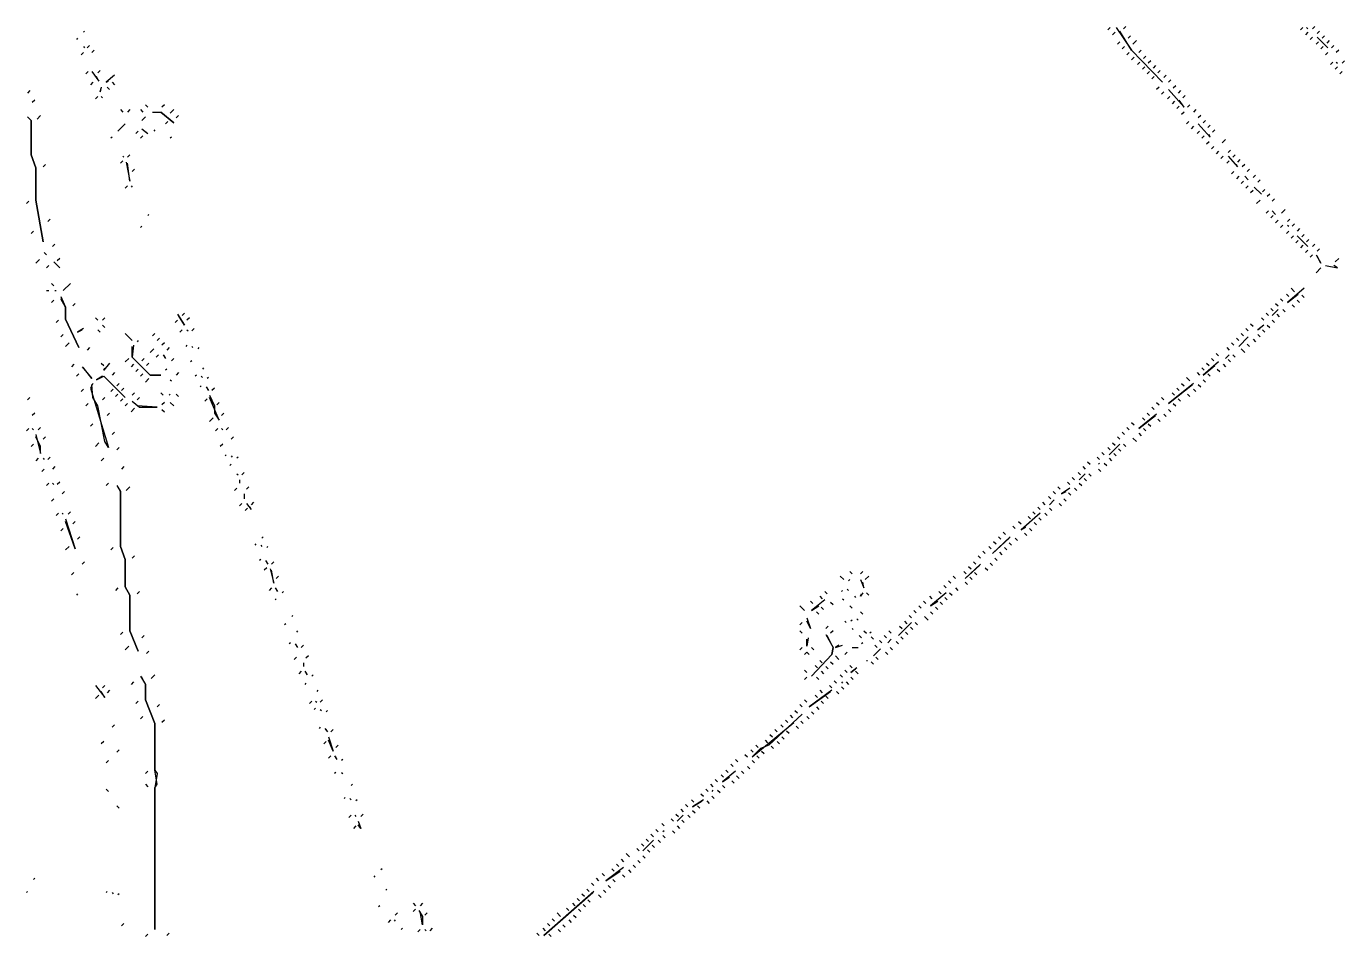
# Model space of a CAD drawing. Extents: x 1 to 2775, y -31 to 2075.
# Drawn here: x 1384 to 1568.7, y 899.5 to 1027 of the extents above; entities that cross this region are included whole.
import ezdxf

# ---------------------------------------------------------------- set-up
doc = ezdxf.new("R2010")
doc.units = 0
doc.layers.add('LINEWORK', color=4, linetype='CONTINUOUS')

msp = doc.modelspace()

# ---------------------------------------------------------------- linework, layer by layer
at = {"layer": 'LINEWORK'}
for points in [[(1535.8333, 1026.8333), (1535.5, 1026.5)], [(1536.6667, 1026.8333), (1538.8333, 1023.6667), (1543.1667, 1019.1667), (1538.8333, 1023.6667), (1537.1667, 1026.3333)], [(1538, 1027), (1537.6667, 1026.6667)], [(1562.8333, 1026.8333), (1562.5, 1026.5)], [(1563.3333, 1026.8333), (1563.5, 1026.6667)], [(1564.5, 1027), (1564.1667, 1026.6667)], [(1391.1667, 1025.3333), (1391, 1025.1667)], [(1392.1667, 1026.3333), (1392, 1026.1667)], [(1536.5, 1026.1667), (1536.1667, 1025.8333)], [(1538.6667, 1025.6667), (1538.3333, 1025.3333)], [(1539.5, 1025), (1539, 1024.5)], [(1563.5, 1026.1667), (1563.1667, 1025.8333)], [(1564.1667, 1025.5), (1563.8333, 1025.1667)], [(1565.1667, 1026.3333), (1564.8333, 1026)], [(1564.8333, 1025.5), (1566.3333, 1024)], [(1565.8333, 1025.6667), (1565.5, 1025.3333)], [(1566.5, 1025), (1566.1667, 1024.6667)], [(1392, 1023.3333), (1391.6667, 1023)], [(1392, 1024.1667), (1392.1667, 1024)], [(1392.8333, 1024.3333), (1392.5, 1024)], [(1393.5, 1023.6667), (1393.1667, 1023.3333)], [(1537.1667, 1024.8333), (1536.8333, 1024.5)], [(1537.8333, 1024.1667), (1537.5, 1023.8333)], [(1538.5, 1023.3333), (1538.1667, 1023)], [(1540.1667, 1023.6667), (1539.8333, 1023.3333)], [(1565, 1024.8333), (1564.6667, 1024.5)], [(1565.6667, 1024.1667), (1565.3333, 1023.8333)], [(1566.3333, 1023.3333), (1566, 1023)], [(1567.1667, 1024.3333), (1566.8333, 1024)], [(1567.8333, 1023.6667), (1567.5, 1023.3333)], [(1539.1667, 1022.6667), (1538.8333, 1022.3333)], [(1540, 1022), (1539.6667, 1021.6667)], [(1540.6667, 1021.3333), (1540.3333, 1021)], [(1540.8333, 1022.8333), (1540.5, 1022.5)], [(1541.5, 1022.1667), (1541.1667, 1021.8333)], [(1542.1667, 1021.5), (1541.8333, 1021.1667)], [(1567, 1022), (1566.6667, 1021.6667)], [(1567.6667, 1021.3333), (1567.3333, 1021)], [(1567.5, 1022), (1567.6667, 1021.8333)], [(1568.6667, 1022.1667), (1568.3333, 1021.8333)], [(1392.6667, 1020.6667), (1392.3333, 1020.3333)], [(1393.1667, 1020.6667), (1394.1667, 1019.3333), (1393.8333, 1020)], [(1394.3333, 1020.8333), (1394, 1020.5)], [(1396.3333, 1020.1667), (1395.1667, 1019.1667), (1395.5, 1019.3333)], [(1541.3333, 1020.6667), (1541, 1020.3333)], [(1542, 1020), (1541.6667, 1019.6667)], [(1542.8333, 1020.8333), (1542.5, 1020.5)], [(1543.6667, 1020.1667), (1543.3333, 1019.8333)], [(1544.3333, 1019.5), (1544, 1019.1667)], [(1568.3333, 1020.6667), (1568, 1020.3333)], [(1384.5, 1018), (1384.1667, 1017.6667)], [(1393.3333, 1019.1667), (1393, 1018.8333)], [(1394.5, 1018.5), (1394.3333, 1017.8333), (1394.5, 1018.3333)], [(1395.3333, 1018.5), (1395.6667, 1018.1667)], [(1396, 1019.1667), (1396.3333, 1018.8333)], [(1542.6667, 1018.5), (1542.3333, 1018.1667)], [(1543.3333, 1017.8333), (1543, 1017.5)], [(1544, 1018.1667), (1546.1667, 1015.6667), (1545.5, 1016.6667)], [(1545, 1018.6667), (1544.6667, 1018.3333)], [(1545.6667, 1018), (1545.3333, 1017.6667)], [(1385.1667, 1016.6667), (1384.8333, 1016.3333)], [(1394, 1017.1667), (1393.6667, 1016.8333)], [(1394.5, 1017.1667), (1394.6667, 1017)], [(1400.6667, 1016), (1401, 1015.6667)], [(1403.3333, 1016), (1403, 1015.6667)], [(1544.1667, 1017.1667), (1543.8333, 1016.8333)], [(1544.8333, 1016.5), (1544.5, 1016.1667)], [(1545.5, 1015.8333), (1545.1667, 1015.5)], [(1546.3333, 1017.3333), (1546, 1017)], [(1547, 1016), (1546.6667, 1015.6667)], [(1384.1667, 1014.3333), (1384.6667, 1013.8333), (1384.6667, 1009), (1385.3333, 1007.1667), (1385.3333, 1002.6667), (1386.3333, 996.8333), (1385.3333, 1002.6667), (1385.3333, 1007.1667), (1384.6667, 1009), (1384.6667, 1013.8333)], [(1386, 1014.5), (1385.5, 1014)], [(1397.1667, 1015.3333), (1397.5, 1015)], [(1398.5, 1015.3333), (1398.1667, 1015)], [(1400, 1015.3333), (1400.3333, 1015)], [(1400.6667, 1014.3333), (1400.1667, 1013.8333)], [(1401.6667, 1015), (1402.8333, 1015), (1404.6667, 1013.5), (1402.8333, 1015)], [(1404.6667, 1015.3333), (1404.1667, 1014.8333)], [(1405.3333, 1014.5), (1405, 1014.1667)], [(1546.1667, 1015), (1545.8333, 1014.6667)], [(1547.8333, 1015.3333), (1547.5, 1015)], [(1548.5, 1014.5), (1548.1667, 1014.1667)], [(1549.1667, 1013.8333), (1548.8333, 1013.5)], [(1397.8333, 1013.3333), (1396.8333, 1012.3333)], [(1399.6667, 1012.3333), (1399.3333, 1012)], [(1400.1667, 1012.6667), (1401, 1012), (1400.6667, 1012.1667)], [(1402, 1012.5), (1401.8333, 1012.3333)], [(1403.8333, 1013.6667), (1403.5, 1013.3333)], [(1546.8333, 1013.6667), (1546.5, 1013.3333)], [(1547.5, 1013), (1547.1667, 1012.6667)], [(1548.3333, 1012.3333), (1548, 1012)], [(1548.1667, 1013.3333), (1549.8333, 1011.5), (1549.6667, 1011.8333)], [(1549.8333, 1013.1667), (1549.5, 1012.8333)], [(1550.5, 1012.5), (1550.1667, 1012.1667)], [(1396, 1011.5), (1395.8333, 1011.3333)], [(1400.3333, 1011.6667), (1400, 1011.3333)], [(1404.3333, 1011.5), (1404.1667, 1011.3333)], [(1549, 1011.6667), (1548.6667, 1011.3333)], [(1549.6667, 1010.8333), (1549.3333, 1010.5)], [(1550.3333, 1010.1667), (1550, 1009.8333)], [(1552, 1011.1667), (1551.5, 1010.6667)], [(1397.5, 1008.8333), (1397.6667, 1008.6667)], [(1398.5, 1009), (1398.1667, 1008.6667)], [(1551, 1009.5), (1550.6667, 1009.1667)], [(1551.6667, 1008.8333), (1551.3333, 1008.5)], [(1552.6667, 1009.6667), (1552.3333, 1009.3333)], [(1552.3333, 1008.8333), (1553.6667, 1007.3333), (1553.5, 1007.6667)], [(1553.3333, 1009), (1553, 1008.6667)], [(1554, 1008.3333), (1553.6667, 1008)], [(1386.6667, 1007.6667), (1386.3333, 1007.3333)], [(1397.5, 1008.1667), (1397.1667, 1007.8333)], [(1398, 1008), (1398.5, 1005.3333), (1398.1667, 1007.8333)], [(1399.1667, 1007), (1398.8333, 1006.6667)], [(1552.5, 1008.1667), (1552.1667, 1007.8333)], [(1553.1667, 1006.6667), (1552.8333, 1006.3333)], [(1554.6667, 1007.6667), (1554.3333, 1007.3333)], [(1555.3333, 1007), (1555, 1006.6667)], [(1398.1667, 1004.6667), (1397.8333, 1004.3333)], [(1398.6667, 1004.6667), (1398.8333, 1004.5)], [(1553.8333, 1006), (1553.5, 1005.6667)], [(1554.5, 1005.3333), (1554.1667, 1005)], [(1554.6667, 1006), (1555.1667, 1005.5)], [(1555.1667, 1004.6667), (1554.8333, 1004.3333)], [(1556.1667, 1006.1667), (1555.8333, 1005.8333)], [(1556.8333, 1005.5), (1556.5, 1005.1667)], [(1555.8333, 1004), (1555.5, 1003.6667)], [(1556, 1004.5), (1557, 1003.5)], [(1557.5, 1004.1667), (1557.1667, 1003.8333)], [(1558.1667, 1003.5), (1557.8333, 1003.1667)], [(1558.8333, 1002.8333), (1558.5, 1002.5)], [(1384.3333, 1002.5), (1384, 1002.1667)], [(1556.8333, 1002.6667), (1556.3333, 1002.1667)], [(1558, 1001.1667), (1557.6667, 1000.8333)], [(1558.5, 1001.1667), (1559, 1000.6667)], [(1560.3333, 1001.3333), (1559.8333, 1000.8333)], [(1387.3333, 1000), (1387, 999.6667)], [(1401.1667, 1000.6667), (1401, 1000.5)], [(1558.6667, 1000.5), (1558.3333, 1000.1667)], [(1559.3333, 999.8333), (1559, 999.5)], [(1560, 999.1667), (1559.6667, 998.8333)], [(1561, 1000), (1560.6667, 999.6667)], [(1560.6667, 999.1667), (1560.8333, 999)], [(1561.6667, 999.3333), (1561.3333, 999)], [(1385, 998.3333), (1384.6667, 998)], [(1400.1667, 999), (1400, 998.8333)], [(1560.8333, 998.3333), (1560.5, 998)], [(1561.5, 997.6667), (1561.1667, 997.3333)], [(1562.3333, 998.6667), (1562, 998.3333)], [(1562, 997.6667), (1563.5, 996.1667)], [(1563, 997.8333), (1562.6667, 997.5)], [(1388, 996.5), (1387.6667, 996.1667)], [(1562.1667, 997), (1561.8333, 996.6667)], [(1562.8333, 996.3333), (1562.5, 996)], [(1563.5, 995.6667), (1563.1667, 995.3333)], [(1563.6667, 997.1667), (1563.3333, 996.8333)], [(1564.5, 996.5), (1564.1667, 996.1667)], [(1565.1667, 995.8333), (1564.8333, 995.5)], [(1385.8333, 994.3333), (1385.3333, 993.8333)], [(1386.5, 995.3333), (1386.8333, 995)], [(1387.8333, 994), (1388.6667, 993.1667)], [(1388.6667, 994.5), (1388.3333, 994.1667)], [(1564.1667, 995), (1563.8333, 994.6667)], [(1564.6667, 995), (1565.3333, 993.8333), (1564.8333, 994.8333)], [(1567.8333, 994.5), (1567.3333, 994)], [(1387.1667, 993.5), (1386.8333, 993.1667)], [(1565.3333, 993.1667), (1564.6667, 992.5)], [(1566, 993.5), (1567.6667, 993.1667), (1567.1667, 993.5)], [(1386.8333, 990), (1387.1667, 990)], [(1387.5, 991), (1387.8333, 990.6667)], [(1388, 990), (1388.1667, 990)], [(1390.1667, 991), (1389.1667, 990)], [(1563, 990.3333), (1560.6667, 988.3333), (1562.1667, 989.5)], [(1561.1667, 990.3333), (1561.6667, 989.8333)], [(1387.8333, 988.6667), (1387.5, 988.3333)], [(1388.8333, 989.1667), (1389.5, 987.6667), (1389.5, 986), (1391.3333, 982), (1389.5, 986), (1389.5, 987.6667), (1388.8333, 988.8333)], [(1390.8333, 988.1667), (1390.5, 987.8333)], [(1559, 988.1667), (1559.3333, 987.8333)], [(1559.6667, 988.8333), (1560, 988.5)], [(1560.5, 989.5), (1560.8333, 989.1667)], [(1561.3333, 988), (1561.6667, 987.6667)], [(1562, 988.6667), (1562.3333, 988.3333)], [(1562.6667, 989.3333), (1563, 989)], [(1393.6667, 986.1667), (1394, 985.8333)], [(1395, 986.1667), (1394.6667, 985.8333)], [(1405.1667, 986.6667), (1406.1667, 985.1667), (1405.3333, 986.5)], [(1406.1667, 986.8333), (1405.8333, 986.5)], [(1406.8333, 986.1667), (1406.5, 985.8333)], [(1557, 986.1667), (1557.3333, 985.8333)], [(1557.6667, 986.8333), (1558, 986.5)], [(1558.3333, 987.5), (1558.6667, 987.1667)], [(1559.3333, 987.3333), (1558.5, 986.5)], [(1559.1667, 986.6667), (1559.5, 986.3333)], [(1560, 987.3333), (1560.3333, 987)], [(1388.5, 985.8333), (1388.1667, 985.5)], [(1392, 984.6667), (1391.1667, 984.1667), (1391.8333, 984.5)], [(1394, 984.5), (1394.3333, 984.1667)], [(1394.6667, 985.1667), (1395, 984.8333)], [(1405.1667, 985.8333), (1404.8333, 985.5)], [(1405.8333, 984.5), (1405.5, 984.1667)], [(1406.5, 984.5), (1406.6667, 984.3333)], [(1407.5, 984.6667), (1407.1667, 984.3333)], [(1554.8333, 984.6667), (1555.1667, 984.3333)], [(1555.5, 985.3333), (1555.8333, 985)], [(1557.3333, 985.1667), (1556.5, 984.5), (1556.8333, 984.6667)], [(1557.1667, 984.5), (1557.5, 984.1667)], [(1557.8333, 985.1667), (1558.1667, 984.8333)], [(1558.5, 985.8333), (1558.8333, 985.5)], [(1389.1667, 983.8333), (1388.8333, 983.5)], [(1390, 982.6667), (1389.5, 982.1667)], [(1397.8333, 984), (1398.8333, 983)], [(1399.6667, 983), (1399.5, 982.8333)], [(1402, 984), (1401.6667, 983.6667)], [(1402.6667, 983.3333), (1402.3333, 983)], [(1403.3333, 982.6667), (1403, 982.3333)], [(1552.8333, 982.6667), (1553.1667, 982.3333)], [(1553.5, 983.3333), (1553.8333, 983)], [(1555.1667, 983.5), (1553.8333, 982.1667)], [(1554.1667, 984), (1554.5, 983.6667)], [(1555, 982.5), (1555.3333, 982.1667)], [(1555.8333, 983.1667), (1556.1667, 982.8333)], [(1556.5, 983.8333), (1556.8333, 983.5)], [(1392.8333, 982), (1392.5, 981.6667)], [(1399, 982.3333), (1398.8333, 980.6667), (1401.3333, 978.1667), (1402.8333, 978.1667), (1401.3333, 978.1667), (1398.8333, 980.6667), (1398.8333, 982.1667)], [(1401.8333, 981.8333), (1401.3333, 981.3333)], [(1402.5, 981), (1402.1667, 980.6667)], [(1403.1667, 981), (1403.5, 980.5), (1403.3333, 980.8333)], [(1404, 982), (1403.6667, 981.6667)], [(1406.5, 982.3333), (1406.3333, 982.1667)], [(1407.1667, 982.1667), (1407.3333, 982)], [(1408.1667, 982), (1408, 981.8333)], [(1550.6667, 981.1667), (1551, 980.8333)], [(1552.5, 981), (1552, 980.5)], [(1552.1667, 982), (1552.5, 981.6667)], [(1553, 981), (1553.3333, 980.6667)], [(1554.1667, 981.8333), (1554.6667, 981.3333)], [(1390.6667, 979.6667), (1390.3333, 979.3333)], [(1391.8333, 979.3333), (1393.1667, 977.6667), (1392, 979.1667)], [(1394.5, 979.8333), (1394.8333, 979.5)], [(1395.6667, 979.8333), (1394.8333, 978.8333), (1395, 979.1667)], [(1398.3333, 980.5), (1397.8333, 980)], [(1399, 979.6667), (1398.6667, 979.3333)], [(1399.6667, 979), (1399.3333, 978.6667)], [(1400.5, 980.5), (1400.1667, 980.1667)], [(1401.1667, 979.8333), (1400.8333, 979.5)], [(1403.6667, 979), (1403.5, 978.8333)], [(1404.6667, 980.5), (1404.3333, 980.1667)], [(1407.1667, 980.1667), (1407, 980)], [(1408.8333, 979.1667), (1408.6667, 979)], [(1548.6667, 979.1667), (1549, 978.8333)], [(1551, 980), (1548.8333, 978.1667), (1550.5, 979.5)], [(1549.3333, 979.8333), (1549.6667, 979.5)], [(1550, 980.5), (1550.3333, 980.1667)], [(1550.8333, 979), (1551.1667, 978.6667)], [(1551.6667, 979.6667), (1552, 979.3333)], [(1552.3333, 980.3333), (1552.6667, 980)], [(1391.3333, 978.3333), (1391, 978)], [(1393.3333, 977), (1393, 976.3333), (1395.5, 968), (1395, 968.8333), (1394, 973.8333), (1393.3333, 975), (1393.1667, 976.8333)], [(1394.6667, 978), (1393.8333, 977.5), (1394.8333, 978), (1397.8333, 975), (1394.8333, 978)], [(1396.3333, 978.5), (1396, 978.1667)], [(1397, 977), (1396.6667, 976.6667)], [(1400.3333, 978.3333), (1400, 978)], [(1401.1667, 977.6667), (1400.6667, 977.1667)], [(1404.1667, 977.5), (1404.3333, 977.3333)], [(1405.3333, 978.5), (1405, 978.1667)], [(1407.8333, 978.1667), (1407.6667, 978)], [(1408.5, 978), (1408.6667, 977.8333)], [(1409.5, 977.8333), (1409.3333, 977.6667)], [(1547.5, 977), (1544, 974.1667), (1547.3333, 976.8333)], [(1545.8333, 977), (1546.1667, 976.6667)], [(1546.5, 977.8333), (1547, 977.3333)], [(1548, 978.5), (1548.3333, 978.1667)], [(1548.8333, 977.5), (1549.1667, 977.1667)], [(1549.5, 978.3333), (1549.8333, 978)], [(1392, 976.1667), (1391.6667, 975.8333)], [(1396.1667, 976.1667), (1395.8333, 975.8333)], [(1396.8333, 975.5), (1396.5, 975.1667)], [(1397.6667, 976.3333), (1397.3333, 976)], [(1399.1667, 975.6667), (1398.8333, 975.3333)], [(1402.8333, 975.6667), (1403.1667, 975.3333)], [(1404.1667, 975.5), (1404, 975.3333)], [(1405, 975.5), (1405.3333, 975.1667)], [(1408.5, 976.6667), (1408.3333, 976.5)], [(1409.1667, 976.5), (1409.5, 976), (1409.3333, 976.3333)], [(1409.6667, 975.3333), (1410.3333, 973.8333), (1410.3333, 972.8333), (1411, 971.8333), (1409.6667, 975)], [(1410.3333, 976.3333), (1410, 976)], [(1544.5, 975.6667), (1544.8333, 975.3333)], [(1545.1667, 976.3333), (1545.5, 976)], [(1546.6667, 975.5), (1547, 975.1667)], [(1547.5, 976.1667), (1547.8333, 975.8333)], [(1548.1667, 976.8333), (1548.5, 976.5)], [(1384.5, 975), (1384.1667, 974.6667)], [(1392.6667, 974.1667), (1392.3333, 973.8333)], [(1395, 975), (1394.6667, 974.6667)], [(1397.5, 974.8333), (1397.1667, 974.5)], [(1398.1667, 974.1667), (1397.8333, 973.8333)], [(1399.1667, 973.5), (1398.6667, 973)], [(1398.8333, 974.5), (1399.8333, 973.6667), (1402.3333, 973.6667), (1399.5, 973.8333)], [(1399.8333, 975), (1399.5, 974.6667)], [(1403.3333, 974.3333), (1403, 974)], [(1403, 973.3333), (1403.3333, 973)], [(1404.1667, 974.3333), (1404.6667, 973.8333)], [(1409.3333, 974.8333), (1409, 974.5)], [(1411, 974.3333), (1410.6667, 974)], [(1541.6667, 973.6667), (1542, 973.3333)], [(1542.3333, 974.3333), (1542.6667, 974)], [(1543, 975), (1543.3333, 974.6667)], [(1544, 973.3333), (1544.3333, 973)], [(1544.6667, 974.1667), (1545, 973.8333)], [(1545.3333, 974.8333), (1545.6667, 974.5)], [(1385.1667, 972.8333), (1384.8333, 972.5)], [(1395.6667, 972.8333), (1395.3333, 972.5)], [(1410.1667, 972.1667), (1409.6667, 971.6667)], [(1411.6667, 972.8333), (1411.3333, 972.5)], [(1538.8333, 971.5), (1539.1667, 971.1667)], [(1542.3333, 972.6667), (1539.8333, 970.6667), (1542.1667, 972.5)], [(1540.3333, 972.1667), (1540.6667, 971.8333)], [(1541, 972.8333), (1541.3333, 972.5)], [(1542.5, 972), (1542.8333, 971.6667)], [(1543.3333, 972.6667), (1543.6667, 972.3333)], [(1384.3333, 970.6667), (1384, 970.3333)], [(1384.8333, 970.6667), (1385, 970.5)], [(1385.3333, 969.8333), (1386, 967.1667), (1386, 968.1667), (1385.3333, 969.5)], [(1386, 970.8333), (1385.6667, 970.5)], [(1393.3333, 971.3333), (1393, 971)], [(1396.3333, 970.1667), (1396, 969.8333)], [(1410.8333, 970.6667), (1410.5, 970.3333)], [(1411.3333, 970.6667), (1411.5, 970.5)], [(1412.3333, 970.8333), (1412, 970.5)], [(1537.5, 970.1667), (1537.8333, 969.8333)], [(1538.1667, 970.8333), (1538.5, 970.5)], [(1539.8333, 970), (1540.1667, 969.6667)], [(1540.5, 970.6667), (1540.8333, 970.3333)], [(1541.1667, 971.3333), (1541.5, 971)], [(1385, 968.5), (1384.6667, 968.1667)], [(1386.6667, 969.5), (1386.3333, 969.1667)], [(1394.1667, 968.6667), (1393.6667, 968.1667)], [(1397, 968), (1396.6667, 967.6667)], [(1411.5, 968.5), (1411.1667, 968.1667)], [(1413, 969.5), (1412.6667, 969.1667)], [(1535.5, 968), (1535.8333, 967.6667)], [(1537.1667, 968.5), (1535.6667, 967)], [(1536.1667, 968.6667), (1536.5, 968.3333)], [(1536.8333, 969.5), (1537.1667, 969.1667)], [(1537, 967.8333), (1537.3333, 967.5)], [(1537.6667, 968.5), (1538, 968.1667)], [(1539, 969.3333), (1539.5, 968.8333)], [(1385.6667, 966.5), (1385.3333, 966.1667)], [(1386.3333, 966.5), (1386.5, 966.3333)], [(1387.3333, 966.6667), (1387, 966.3333)], [(1394.8333, 966.5), (1394.5, 966.1667)], [(1412, 967), (1411.8333, 966.8333)], [(1412.6667, 966.8333), (1412.8333, 966.6667)], [(1413.6667, 966.6667), (1413.5, 966.5)], [(1532.6667, 966), (1533, 965.6667)], [(1534, 966.6667), (1534.3333, 966.3333)], [(1534.3333, 965.8333), (1534.1667, 965.6667)], [(1534.6667, 967.3333), (1535, 967)], [(1535, 965.8333), (1535.3333, 965.5)], [(1535.6667, 966.5), (1536, 966.1667)], [(1536.3333, 967.1667), (1536.6667, 966.8333)], [(1386.5, 965), (1386.1667, 964.6667)], [(1388, 965.3333), (1387.6667, 965)], [(1397.6667, 965.3333), (1397.3333, 965)], [(1412.6667, 965.6667), (1412.5, 965.5)], [(1413.5, 964.3333), (1413.6667, 964.1667)], [(1414.5, 964.5), (1414.1667, 964.1667)], [(1531.3333, 964.5), (1531.6667, 964.1667)], [(1532.3333, 964.3333), (1531.5, 963.5)], [(1532, 965.3333), (1532.3333, 965)], [(1532.8333, 964.3333), (1533.1667, 964)], [(1534.1667, 965), (1534.5, 964.6667)], [(1387.1667, 963), (1386.8333, 962.6667)], [(1387.6667, 963), (1387.8333, 962.8333)], [(1388.6667, 963.1667), (1388.3333, 962.8333)], [(1395.5, 963), (1395.1667, 962.6667)], [(1396.6667, 962.6667), (1397.1667, 961.8333), (1397.1667, 954.1667), (1397.8333, 952.3333), (1397.8333, 948.5), (1398.5, 947.3333), (1398.5, 942.3333), (1399.6667, 939.5), (1398.5, 942.3333), (1398.5, 947.3333), (1397.8333, 948.5), (1397.8333, 952.3333), (1397.1667, 954.1667), (1397.1667, 961.8333), (1396.8333, 962.5)], [(1398.5, 962.5), (1398, 962)], [(1413.5, 962.3333), (1413.1667, 962)], [(1413.8333, 963.5), (1413.8333, 963)], [(1415.1667, 962.5), (1414.8333, 962.1667)], [(1528.5, 962.5), (1528.8333, 962.1667)], [(1530.1667, 962.3333), (1529, 961.5), (1529.6667, 961.8333)], [(1529.8333, 963.1667), (1530.1667, 962.8333)], [(1530.5, 963.8333), (1530.8333, 963.5)], [(1530.8333, 962.3333), (1531.1667, 962)], [(1531.5, 963), (1531.8333, 962.6667)], [(1532.1667, 963.6667), (1532.5, 963.3333)], [(1387.8333, 960.8333), (1387.5, 960.5)], [(1389.3333, 961.8333), (1389, 961.5)], [(1414.5, 961.5), (1414.5, 960.8333)], [(1415.8333, 960.3333), (1415.5, 960)], [(1526.3333, 960.3333), (1526.6667, 960)], [(1527.1667, 961.1667), (1527.5, 960.8333)], [(1528, 960.6667), (1527.3333, 960)], [(1527.8333, 961.8333), (1528.1667, 961.5)], [(1529.3333, 960.8333), (1529.6667, 960.5)], [(1530, 961.6667), (1530.3333, 961.3333)], [(1388.5, 958.8333), (1388.1667, 958.5)], [(1389, 958.8333), (1389.1667, 958.6667)], [(1390.1667, 959), (1389.8333, 958.6667)], [(1414.1667, 960.1667), (1413.8333, 959.8333)], [(1415, 959.5), (1414.6667, 959.1667)], [(1414.8333, 960.1667), (1415.5, 959.3333), (1415.3333, 959.6667)], [(1526, 958.8333), (1523.3333, 956.5), (1524, 956.8333)], [(1525, 959), (1525.3333, 958.6667)], [(1525.6667, 959.6667), (1526, 959.3333)], [(1526.6667, 958.8333), (1527, 958.5)], [(1527.3333, 959.5), (1527.6667, 959.1667)], [(1528.6667, 960.1667), (1529, 959.8333)], [(1389.1667, 956.6667), (1388.8333, 956.3333)], [(1389.5, 958), (1390.8333, 953.8333), (1389.5, 957.6667)], [(1390.8333, 957.6667), (1390.5, 957.3333)], [(1522.1667, 957), (1522.5, 956.6667)], [(1523, 957.6667), (1523.3333, 957.3333)], [(1524.3333, 958.3333), (1524.6667, 958)], [(1524.5, 956.6667), (1524.8333, 956.3333)], [(1525.1667, 957.5), (1525.5, 957.1667)], [(1525.8333, 958.1667), (1526.1667, 957.8333)], [(1391.5, 955.5), (1391.1667, 955.1667)], [(1417.1667, 955.5), (1417, 955.3333)], [(1521.8333, 955.5), (1519.3333, 953.1667), (1521.6667, 955.3333)], [(1519.5, 954.8333), (1519.8333, 954.5)], [(1520.1667, 955.5), (1520.5, 955.1667)], [(1520.8333, 956.1667), (1521.1667, 955.8333)], [(1522.5, 955.3333), (1522.8333, 955)], [(1523.8333, 956), (1524.1667, 955.6667)], [(1390, 954.1667), (1389.5, 953.6667)], [(1396.1667, 954), (1395.8333, 953.6667)], [(1416.1667, 954.5), (1416, 954.3333)], [(1416.8333, 954.3333), (1417, 954.1667)], [(1417.8333, 954.1667), (1417.6667, 954)], [(1518, 953.5), (1518.3333, 953.1667)], [(1518.8333, 954.1667), (1519.1667, 953.8333)], [(1520.3333, 953.3333), (1520.6667, 953)], [(1521, 954), (1521.3333, 953.6667)], [(1521.6667, 954.6667), (1522, 954.3333)], [(1392.1667, 952), (1391.8333, 951.6667)], [(1399.1667, 952.8333), (1398.8333, 952.5)], [(1416.8333, 952.3333), (1416.6667, 952.1667)], [(1417.6667, 951.1667), (1417.3333, 950.8333)], [(1417.5, 952.1667), (1417.8333, 951.6667), (1417.6667, 952)], [(1418.6667, 952), (1418.3333, 951.6667)], [(1517.6667, 951.6667), (1515.5, 949.6667), (1517.5, 951.5)], [(1516, 951.3333), (1516.3333, 951)], [(1516.6667, 952), (1517, 951.6667)], [(1517.3333, 952.8333), (1517.6667, 952.5)], [(1518.3333, 951.1667), (1518.6667, 950.8333)], [(1519, 951.8333), (1519.3333, 951.5)], [(1519.6667, 952.5), (1520, 952.1667)], [(1390.6667, 950.5), (1390.3333, 950.1667)], [(1418.1667, 951), (1418.6667, 949), (1418.3333, 950.8333)], [(1419.3333, 950), (1419, 949.6667)], [(1498, 950), (1498.5, 949.5)], [(1499.3333, 949.5), (1499.1667, 949.3333)], [(1499.3333, 950.6667), (1499.6667, 950.3333)], [(1501.1667, 950.6667), (1500.8333, 950.3333)], [(1500.8333, 949.5), (1501.3333, 948.3333), (1501.1667, 949.1667)], [(1502, 950), (1501.5, 949.5)], [(1513.1667, 949.3333), (1513.5, 949)], [(1513.8333, 950), (1514.1667, 949.6667)], [(1515.3333, 950.6667), (1515.6667, 950.3333)], [(1516.1667, 949.8333), (1516.5, 949.5)], [(1516.8333, 950.5), (1517.1667, 950.1667)], [(1391.1667, 947.5), (1391, 947.3333)], [(1396.8333, 948.3333), (1396.5, 948)], [(1399.8333, 947.8333), (1399.5, 947.5)], [(1418.3333, 948.3333), (1418, 948)], [(1418.8333, 948.3333), (1419.1667, 947.8333), (1419, 948.1667)], [(1420, 947.8333), (1419.8333, 947.6667)], [(1495.8333, 947.8333), (1496.1667, 947.5)], [(1498.3333, 948), (1498.1667, 947.8333)], [(1499, 948.1667), (1499.1667, 948)], [(1501.1667, 947.6667), (1500.8333, 947.1667), (1501, 947.5)], [(1501.6667, 947.6667), (1502, 947.3333)], [(1512.8333, 947.6667), (1510.6667, 945.8333), (1511.6667, 946.5)], [(1511.8333, 947.8333), (1512.1667, 947.5)], [(1512.5, 948.6667), (1512.8333, 948.3333)], [(1513.3333, 947.6667), (1513.6667, 947.3333)], [(1514.1667, 948.3333), (1514.5, 948)], [(1515.5, 949.1667), (1515.8333, 948.8333)], [(1419, 946.8333), (1418.8333, 946.6667)], [(1492.3333, 945.8333), (1493, 945.1667)], [(1493.8333, 946.5), (1494.1667, 946.1667)], [(1495.8333, 946.6667), (1494, 945.1667), (1495, 945.8333)], [(1495.1667, 947.1667), (1495.5, 946.8333)], [(1495.3333, 945.6667), (1495.6667, 945.3333)], [(1496.6667, 946.3333), (1497, 946)], [(1498.3333, 946.8333), (1498.5, 946.6667)], [(1499.3333, 945.8333), (1499.6667, 945.5)], [(1500, 947.1667), (1500.1667, 947)], [(1509, 945.8333), (1509.3333, 945.5)], [(1509.6667, 946.5), (1510, 946.1667)], [(1510.5, 947.1667), (1510.8333, 946.8333)], [(1511.3333, 945.6667), (1511.6667, 945.3333)], [(1512, 946.3333), (1512.3333, 946)], [(1512.6667, 947), (1513, 946.6667)], [(1421.3333, 944.5), (1421.1667, 944.3333)], [(1493.3333, 944.1667), (1493.8333, 942.6667), (1493.3333, 943.6667)], [(1494.6667, 945), (1495, 944.6667)], [(1498.6667, 943.6667), (1498.8333, 943.5)], [(1499.6667, 943.8333), (1499.5, 943.6667)], [(1500.3333, 944), (1500.5, 943.8333)], [(1500.8333, 945), (1501.1667, 944.6667)], [(1507, 943.6667), (1507.3333, 943.3333)], [(1507.6667, 944.5), (1508, 944.1667)], [(1508.3333, 945.1667), (1508.6667, 944.8333)], [(1509.8333, 944.3333), (1510.3333, 943.8333)], [(1510.6667, 945), (1511, 944.6667)], [(1397.5, 942.1667), (1397.1667, 941.8333)], [(1420.3333, 943.3333), (1420.1667, 943.1667)], [(1422, 942.3333), (1421.8333, 942.1667)], [(1492.6667, 943.5), (1492.3333, 943.1667)], [(1492.3333, 942.3333), (1492.6667, 942)], [(1496, 941.8333), (1497, 940), (1496.8333, 939), (1494, 936), (1496.8333, 939), (1497, 940), (1496.1667, 941.6667)], [(1496.3333, 943), (1496, 942.6667)], [(1497, 942.3333), (1496.6667, 942)], [(1499.6667, 942.6667), (1499.8333, 942.5)], [(1501.3333, 942.3333), (1501.6667, 942)], [(1502.3333, 942.1667), (1502.1667, 942)], [(1504.8333, 942.3333), (1505.1667, 942)], [(1508, 943.5), (1506.1667, 941.6667)], [(1506.3333, 943), (1506.6667, 942.6667)], [(1507.1667, 942.1667), (1507.5, 941.8333)], [(1507.8333, 942.8333), (1508.1667, 942.5)], [(1508.5, 943.5), (1508.8333, 943.1667)], [(1398.3333, 940.1667), (1397.8333, 939.6667)], [(1400.5, 941.6667), (1400.1667, 941.3333)], [(1421, 940.6667), (1420.8333, 940.5)], [(1421.6667, 940.5), (1422, 940), (1421.8333, 940.3333)], [(1422.8333, 940.3333), (1422.5, 940)], [(1492.6667, 940), (1492.3333, 939.6667)], [(1493.5, 941.3333), (1493.3333, 940.1667), (1493.3333, 941.1667)], [(1494, 940), (1494.3333, 939.6667)], [(1497.8333, 940.3333), (1497.3333, 940), (1498.3333, 940.3333)], [(1499.6667, 940), (1500.5, 940)], [(1500.6667, 941.6667), (1501, 941.3333)], [(1501.1667, 940.6667), (1501, 940.5)], [(1502.3333, 941.5), (1502.6667, 941.1667)], [(1502.8333, 940.3333), (1503.1667, 940)], [(1503.5, 941), (1503.8333, 940.6667)], [(1504.1667, 941.6667), (1504.5, 941.3333)], [(1505.1667, 941.1667), (1504.6667, 940.6667)], [(1505, 940), (1505.3333, 939.6667)], [(1505.8333, 940.8333), (1506.1667, 940.5)], [(1506.5, 941.5), (1506.8333, 941.1667)], [(1401.1667, 939.5), (1400.8333, 939.1667)], [(1421.8333, 938.6667), (1421.5, 938.3333)], [(1423.5, 938.8333), (1423.1667, 938.5)], [(1493.3333, 939.3333), (1493, 939), (1493.3333, 939.3333), (1493.6667, 939)], [(1495.1667, 938.1667), (1495.5, 937.8333)], [(1497.3333, 938.8333), (1497.8333, 938.3333)], [(1499, 939.3333), (1498.6667, 939)], [(1501.6667, 938.1667), (1501.8333, 938.1667)], [(1503.6667, 939.8333), (1502.6667, 938.8333)], [(1503, 938.6667), (1503.3333, 938.3333)], [(1504.3333, 939.3333), (1504.6667, 939)], [(1422.5, 936.6667), (1422.1667, 936.3333)], [(1422.8333, 937.8333), (1422.8333, 937.3333)], [(1423, 936.6667), (1423.3333, 936.1667), (1423.1667, 936.5)], [(1493, 936.8333), (1493.3333, 936.5)], [(1494.5, 937.5), (1494.8333, 937.1667)], [(1495.3333, 936.6667), (1495.6667, 936.3333)], [(1496, 937.3333), (1496.3333, 937)], [(1496.6667, 938), (1497, 937.6667)], [(1498.6667, 936.8333), (1499, 936.5)], [(1499.3333, 937.5), (1499.6667, 937.1667)], [(1500.3333, 937.1667), (1499.5, 936.5), (1500.1667, 937)], [(1500.1667, 936.6667), (1500.5, 936.3333)], [(1502.3333, 938), (1502.6667, 937.6667)], [(1393.6667, 934.6667), (1395, 933), (1394.5, 933.8333)], [(1395, 934.6667), (1394.6667, 934.3333)], [(1399, 935.1667), (1398.6667, 934.8333)], [(1400, 936), (1400.6667, 934.8333), (1400.6667, 932.6667), (1402, 929.3333), (1402, 922.8333), (1402.3333, 922.3333), (1402, 920.3333), (1402, 900.5), (1402, 920.3333), (1402.3333, 920.8333), (1402, 922.8333), (1402, 929.3333), (1400.6667, 932.6667), (1400.6667, 934.8333), (1400.1667, 935.8333)], [(1402, 936.1667), (1401.5, 935.6667)], [(1423.1667, 935), (1423, 934.8333)], [(1424.1667, 936.1667), (1424, 936)], [(1493.3333, 935.8333), (1493, 935.5)], [(1494.6667, 935.8333), (1495, 935.5)], [(1496.5, 934.6667), (1496.8333, 934.3333)], [(1497.1667, 935.3333), (1497.5, 935)], [(1498, 936.1667), (1498.3333, 935.8333)], [(1498.3333, 935.1667), (1498.1667, 935)], [(1498.1667, 934.5), (1498.5, 934.1667)], [(1498.8333, 935.1667), (1499.1667, 934.8333)], [(1499.5, 935.8333), (1499.8333, 935.5)], [(1394.1667, 933.3333), (1393.6667, 932.8333)], [(1395.6667, 934), (1395.3333, 933.6667)], [(1424.8333, 934), (1424.6667, 933.8333)], [(1425.5, 932.6667), (1425.1667, 932.3333)], [(1493, 932.6667), (1493.3333, 932.3333)], [(1496.8333, 934), (1493.6667, 931.6667), (1496.6667, 933.8333)], [(1494.5, 933.3333), (1494.8333, 933)], [(1495.1667, 934), (1495.5, 933.6667)], [(1496, 933.1667), (1496.3333, 932.8333)], [(1497.5, 933.8333), (1497.8333, 933.5)], [(1399.6667, 932.5), (1399.3333, 932.1667)], [(1402.6667, 932), (1402.3333, 931.6667)], [(1424, 932.5), (1423.6667, 932.1667)], [(1424.5, 931.5), (1424.3333, 931.3333)], [(1424.5, 932.5), (1424.6667, 932.3333)], [(1425.1667, 931.3333), (1425.3333, 931.1667)], [(1426.1667, 931.1667), (1426, 931)], [(1491.6667, 931.1667), (1492, 930.8333)], [(1492.3333, 932), (1492.6667, 931.6667)], [(1494, 931), (1494.3333, 930.6667)], [(1494.6667, 931.6667), (1495, 931.3333)], [(1495.3333, 932.5), (1495.6667, 932.1667)], [(1396.3333, 929.1667), (1396, 928.8333)], [(1400.3333, 930.3333), (1400, 930)], [(1403.3333, 929.8333), (1403, 929.5)], [(1492.6667, 930.6667), (1488, 926.3333), (1486.8333, 925.8333), (1485.6667, 924.6667), (1491.5, 929.5)], [(1489.6667, 929.1667), (1490, 928.8333)], [(1490.3333, 929.8333), (1490.6667, 929.5)], [(1491, 930.5), (1491.3333, 930.1667)], [(1491.8333, 929), (1492.1667, 928.6667)], [(1492.5, 929.6667), (1492.8333, 929.3333)], [(1493.3333, 930.3333), (1493.6667, 930)], [(1425.1667, 928.8333), (1425, 928.6667)], [(1425.8333, 928.6667), (1426.1667, 928.1667), (1426, 928.5)], [(1426.3333, 927.5), (1427, 925.5), (1426.3333, 927)], [(1427, 928.5), (1426.6667, 928.1667)], [(1488.1667, 927.8333), (1488.5, 927.5)], [(1488.8333, 928.5), (1489.1667, 928.1667)], [(1489.8333, 927.5), (1490.1667, 927.1667)], [(1490.5, 928.3333), (1490.8333, 928)], [(1394.8333, 926.8333), (1394.5, 926.5)], [(1397, 925.6667), (1396.6667, 925.3333)], [(1426, 926.8333), (1425.6667, 926.5)], [(1427.6667, 926.3333), (1427.3333, 926)], [(1485.5, 925.6667), (1485.8333, 925.3333)], [(1486.1667, 926.3333), (1486.5, 926)], [(1487, 925.5), (1487.3333, 925.1667)], [(1487.5, 927), (1487.8333, 926.6667)], [(1488.3333, 926.1667), (1488.6667, 925.8333)], [(1489.1667, 926.8333), (1489.5, 926.5)], [(1395.5, 924.1667), (1395.1667, 923.8333)], [(1426.6667, 924.8333), (1426.3333, 924.5)], [(1427.1667, 924.8333), (1427.5, 924.3333), (1427.3333, 924.6667)], [(1428.3333, 924.3333), (1428.1667, 924.1667)], [(1482.6667, 923.6667), (1483, 923.3333)], [(1483.3333, 924.3333), (1483.6667, 924)], [(1484.6667, 925), (1485, 924.6667)], [(1485.6667, 924.1667), (1486, 923.8333)], [(1486.3333, 924.8333), (1486.6667, 924.5)], [(1401, 922.6667), (1400.6667, 922.3333)], [(1427.3333, 922.5), (1427.1667, 922.3333)], [(1428.1667, 922.5), (1428.3333, 922.3333)], [(1480.5, 921.5), (1480.8333, 921.1667)], [(1481.3333, 922.1667), (1481.6667, 921.8333)], [(1483.3333, 922.6667), (1481.5, 921.1667), (1482.5, 921.8333)], [(1482, 922.8333), (1482.3333, 922.5)], [(1483.5, 922), (1483.8333, 921.6667)], [(1484.1667, 922.6667), (1484.5, 922.3333)], [(1485, 923.3333), (1485.3333, 923)], [(1395.1667, 920.1667), (1395.5, 919.8333)], [(1400.6667, 920.8333), (1401, 920.5)], [(1429.6667, 920.8333), (1429.5, 920.6667)], [(1479.1667, 920.1667), (1479.5, 919.8333)], [(1479.8333, 920.8333), (1480.1667, 920.5)], [(1480.1667, 920), (1480, 919.8333)], [(1480.8333, 920), (1481.1667, 919.6667)], [(1481.5, 920.6667), (1481.8333, 920.3333)], [(1482.8333, 921.3333), (1483.1667, 921)], [(1396.6667, 917.8333), (1397, 917.5)], [(1428.6667, 919), (1428.5, 918.8333)], [(1429.3333, 918.8333), (1429.5, 918.6667)], [(1430.3333, 918.6667), (1430.1667, 918.5)], [(1476.3333, 918), (1476.6667, 917.6667)], [(1477.1667, 918.6667), (1477.5, 918.3333)], [(1478.8333, 918.6667), (1477.3333, 917.6667), (1478.6667, 918.5)], [(1478, 917.8333), (1478.3333, 917.5)], [(1478.5, 919.5), (1478.8333, 919.1667)], [(1479.3333, 918.5), (1479.6667, 918.1667)], [(1480, 919.1667), (1480.3333, 918.8333)], [(1429.5, 916.5), (1429.1667, 916.1667)], [(1430, 916.5), (1430.1667, 916.3333)], [(1431.1667, 916.6667), (1430.8333, 916.3333)], [(1474.3333, 916), (1474.6667, 915.6667)], [(1475, 916.6667), (1475.3333, 916.3333)], [(1476, 916.5), (1475.1667, 915.6667)], [(1475.6667, 917.3333), (1476, 917)], [(1476.6667, 916.5), (1477, 916.1667)], [(1477.3333, 917.1667), (1477.6667, 916.8333)], [(1430.1667, 915), (1429.8333, 914.6667)], [(1430.5, 915.6667), (1430.8333, 914.6667), (1430.5, 915.1667)], [(1472.1667, 914.5), (1472.5, 914.1667)], [(1473, 915.3333), (1473.3333, 915)], [(1473.3333, 914.3333), (1473.1667, 914.1667)], [(1474.5, 914.3333), (1474.8333, 914)], [(1475.1667, 915), (1475.5, 914.6667)], [(1475.8333, 915.8333), (1476.1667, 915.5)], [(1470.1667, 912.5), (1470.5, 912.1667)], [(1471.8333, 913), (1470.3333, 911.5)], [(1470.8333, 913.1667), (1471.1667, 912.8333)], [(1471.5, 913.8333), (1471.8333, 913.5)], [(1471.6667, 912.3333), (1472, 912)], [(1472.5, 913), (1472.8333, 912.6667)], [(1473.1667, 913.6667), (1473.5, 913.3333)], [(1468, 911.1667), (1468.5, 910.6667)], [(1469.5, 911.8333), (1469.8333, 911.5)], [(1470.3333, 910.8333), (1470.6667, 910.5)], [(1471, 911.6667), (1471.3333, 911.3333)], [(1433.8333, 909), (1433.6667, 908.8333)], [(1467.6667, 909.1667), (1465.1667, 907.3333), (1467.1667, 908.6667)], [(1466, 909), (1466.3333, 908.6667)], [(1466.6667, 909.6667), (1467, 909.3333)], [(1467.3333, 910.3333), (1467.6667, 910)], [(1468.3333, 908.8333), (1468.6667, 908.5)], [(1469, 909.5), (1469.3333, 909.1667)], [(1469.6667, 910.1667), (1470, 909.8333)], [(1385.1667, 907.6667), (1385, 907.5)], [(1432.8333, 908), (1432.6667, 907.8333)], [(1463.1667, 907), (1463.5, 906.6667)], [(1463.8333, 907.6667), (1464.1667, 907.3333)], [(1464.6667, 908.3333), (1465, 908)], [(1466.1667, 907.5), (1466.5, 907.1667)], [(1467.5, 908.1667), (1467.8333, 907.8333)], [(1384.1667, 905.8333), (1384, 905.6667)], [(1395.3333, 905.8333), (1395.1667, 905.6667)], [(1396, 905.6667), (1396.1667, 905.5)], [(1397, 905.5), (1396.8333, 905.3333)], [(1434.5, 906.1667), (1434.3333, 906)], [(1463.5, 905.8333), (1456.5, 899.6667), (1463.3333, 905.6667)], [(1461.8333, 905.5), (1462.1667, 905.1667)], [(1462.5, 906.1667), (1462.8333, 905.8333)], [(1464.1667, 905.3333), (1464.5, 905)], [(1464.8333, 906), (1465.1667, 905.6667)], [(1465.5, 906.6667), (1465.8333, 906.3333)], [(1433.5, 903.8333), (1433.3333, 903.6667)], [(1438.1667, 904.1667), (1438.5, 903.8333)], [(1438.5, 903.3333), (1438.1667, 903)], [(1439, 903.1667), (1439.5, 902.3333), (1439.5, 901.1667), (1439.1667, 903)], [(1439.5, 904.1667), (1439.1667, 903.8333)], [(1459.6667, 903.5), (1460, 903.1667)], [(1460.5, 904.1667), (1460.8333, 903.8333)], [(1461.1667, 904.8333), (1461.5, 904.5)], [(1461.3333, 903.3333), (1461.6667, 903)], [(1462, 904), (1462.3333, 903.6667)], [(1462.6667, 904.6667), (1463, 904.3333)], [(1397.6667, 901.3333), (1397.3333, 901)], [(1435, 901.8333), (1434.6667, 901.5)], [(1435.5, 901.8333), (1435.6667, 901.6667)], [(1436, 902.8333), (1435.6667, 902.5)], [(1440.1667, 902.8333), (1439.8333, 902.5)], [(1457, 901.3333), (1457.3333, 901)], [(1457.6667, 902), (1458, 901.6667)], [(1458.3333, 902.8333), (1458.8333, 902.3333)], [(1460, 901.8333), (1460.3333, 901.5)], [(1460.6667, 902.5), (1461, 902.1667)], [(1401, 899.8333), (1400.6667, 899.5)], [(1404, 900), (1403.6667, 899.6667)], [(1436.6667, 900.6667), (1436.5, 900.5)], [(1439.1667, 900.5), (1438.8333, 900.1667)], [(1439.8333, 900.5), (1440, 900.3333)], [(1440.8333, 900.6667), (1440.5, 900.3333)], [(1455.5, 900), (1455.8333, 899.6667)], [(1456.3333, 900.6667), (1456.6667, 900.3333)], [(1457.1667, 899.8333), (1457.5, 899.5)], [(1458.5, 900.5), (1458.8333, 900.1667)], [(1459.1667, 901.1667), (1459.5, 900.8333)]]:
    msp.add_lwpolyline(points, dxfattribs=at)

doc.saveas('drawing.dxf')
